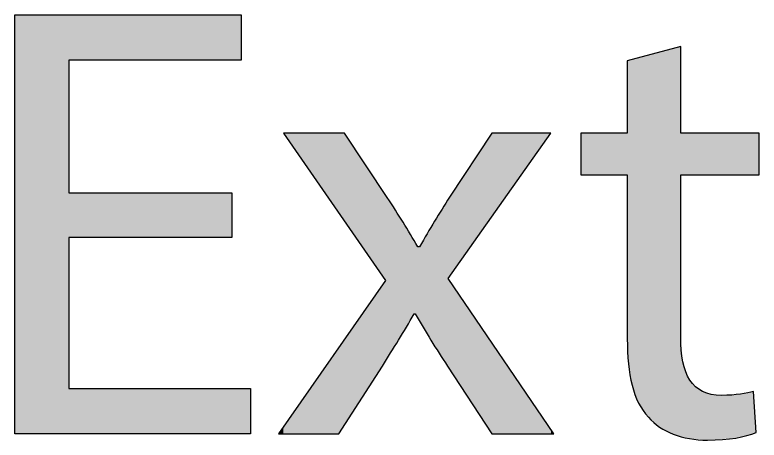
# Model space of a CAD drawing. Extents: x -11 to 868, y -1407 to -16.
# Drawn here: x 25.13 to 55.11, y -1086.47 to -1069.34 of the extents above; entities that cross this region are included whole.
import ezdxf

# ---------------------------------------------------------------- set-up
doc = ezdxf.new("R2010")
doc.units = 0
doc.layers.add('LAYER_1', color=7, linetype='CONTINUOUS')

# ---------------------------------------------------------------- blocks, each defined once
blk = doc.blocks.new('*U22')
at = {"layer": 'LAYER_1', "color": 250, "extrusion": (0, 0, -1)}
for points in [[(-25.127, -1086.221), (-25.127, -1069.339), (-27.306, -1086.221)], [(-27.306, -1086.221), (-25.127, -1069.339), (-27.306, -1069.339)], [(-33.869, -1071.168), (-33.869, -1069.339), (-34.244, -1071.168)], [(-34.244, -1071.168), (-33.869, -1069.339), (-34.244, -1069.339)], [(-33.869, -1086.221), (-33.869, -1084.392), (-34.244, -1086.221)], [(-34.244, -1086.221), (-33.869, -1084.392), (-34.244, -1084.392)], [(-34.244, -1086.221), (-34.244, -1084.392), (-34.62, -1086.221)], [(-34.62, -1086.221), (-34.244, -1084.392), (-34.62, -1084.392)]]:
    blk.add_solid(points, dxfattribs=at)
at = {"layer": 'LAYER_1', "color": 250}
for points in [[(27.306, -1071.168), (27.306, -1069.339), (33.869, -1071.168)], [(33.869, -1071.168), (27.306, -1069.339), (33.869, -1069.339)], [(27.306, -1078.306), (27.306, -1076.503), (33.869, -1078.306)], [(33.869, -1078.306), (27.306, -1076.503), (33.869, -1076.503)], [(27.306, -1086.221), (27.306, -1084.392), (33.869, -1086.221)], [(33.869, -1086.221), (27.306, -1084.392), (33.869, -1084.392)]]:
    blk.add_solid(points, dxfattribs=at)
blk = doc.blocks.new('*U23')
at = {"layer": 'LAYER_1', "color": 250, "extrusion": (0, 0, -1)}
for points in [[(-38.177, -1077.32), (-35.948, -1074.098), (-38.177, -1074.098)], [(-38.402, -1077.645), (-38.177, -1074.098), (-38.402, -1074.098)], [(-39.93, -1079.853), (-38.402, -1074.098), (-39.93, -1076.401)], [(-44.338, -1077.472), (-44.338, -1074.098), (-46.718, -1074.098)], [(-40.055, -1080.034), (-39.93, -1076.401), (-40.055, -1076.59)], [(-40.055, -1083.285), (-40.055, -1076.59), (-40.13, -1083.161)], [(-40.13, -1083.161), (-40.055, -1076.59), (-40.13, -1076.703)], [(-40.13, -1083.161), (-40.13, -1076.703), (-41.207, -1081.387)], [(-41.207, -1081.387), (-40.13, -1076.703), (-41.207, -1078.44)], [(-42.585, -1079.959), (-42.585, -1076.761), (-42.635, -1079.888)], [(-42.635, -1079.888), (-42.635, -1076.678), (-44.338, -1077.472)], [(-41.207, -1081.387), (-41.207, -1078.44), (-41.257, -1081.387)], [(-41.257, -1081.387), (-41.207, -1078.44), (-41.257, -1078.52)], [(-41.358, -1081.549), (-41.257, -1078.52), (-41.358, -1078.682)], [(-41.433, -1081.67), (-41.358, -1078.682), (-41.433, -1078.682)], [(-42.635, -1083.606), (-42.585, -1079.959), (-42.635, -1080.033)], [(-44.338, -1086.221), (-42.635, -1080.033), (-44.338, -1082.537)], [(-39.93, -1083.491), (-39.93, -1080.214), (-40.055, -1083.285)], [(-38.402, -1085.87), (-38.402, -1082.408), (-39.93, -1083.491)], [(-44.338, -1086.221), (-44.338, -1082.537), (-46.718, -1086.221)], [(-46.718, -1086.221), (-44.338, -1082.537), (-46.718, -1086.037)], [(-38.177, -1086.221), (-38.177, -1082.732), (-38.402, -1085.87)], [(-46.718, -1086.221), (-46.718, -1086.037), (-46.843, -1086.221)]]:
    blk.add_solid(points, dxfattribs=at)
at = {"layer": 'LAYER_1', "color": 250}
for points in [[(38.177, -1077.32), (38.177, -1074.098), (38.402, -1077.645)], [(38.402, -1077.645), (38.402, -1074.098), (39.93, -1079.853)], [(44.338, -1077.472), (42.635, -1076.678), (44.338, -1074.098)], [(39.93, -1079.853), (39.93, -1076.401), (40.055, -1080.034)], [(42.56, -1083.491), (41.433, -1078.682), (42.56, -1076.803)], [(42.585, -1083.529), (42.56, -1076.803), (42.585, -1076.761)], [(42.56, -1083.491), (42.56, -1076.803), (42.585, -1083.529)], [(42.635, -1079.888), (42.585, -1076.761), (42.635, -1076.678)], [(41.257, -1081.387), (41.257, -1078.52), (41.358, -1081.549)], [(41.358, -1081.549), (41.358, -1078.682), (41.433, -1081.67)], [(41.433, -1081.67), (41.433, -1078.682), (42.56, -1083.491)], [(40.055, -1083.285), (39.93, -1080.214), (40.055, -1080.034)], [(42.585, -1083.529), (42.585, -1079.959), (42.635, -1083.606)], [(42.635, -1083.606), (42.635, -1080.033), (44.338, -1086.221)], [(39.93, -1083.491), (38.402, -1082.408), (39.93, -1080.214)], [(38.402, -1085.87), (38.177, -1082.732), (38.402, -1082.408)], [(38.177, -1086.221), (35.948, -1085.933), (38.177, -1082.732)], [(35.948, -1086.221), (35.747, -1086.221), (35.948, -1085.933)], [(35.948, -1086.221), (35.948, -1085.933), (38.177, -1086.221)]]:
    blk.add_solid(points, dxfattribs=at)
blk = doc.blocks.new('*U24')
at = {"layer": 'LAYER_1', "color": 250}
for points in [[(51.099, -1085.943), (50.65, -1070.965), (51.099, -1070.845)], [(51.652, -1086.233), (51.099, -1070.845), (51.652, -1070.697)], [(51.099, -1085.943), (51.099, -1070.845), (51.652, -1086.233)], [(51.952, -1086.316), (51.652, -1070.697), (51.952, -1070.616)], [(51.652, -1086.233), (51.652, -1070.697), (51.952, -1086.316)], [(49.843, -1083.393), (49.798, -1071.192), (49.843, -1071.18)], [(49.798, -1082.389), (49.798, -1071.192), (49.843, -1083.393)], [(49.989, -1084.258), (49.843, -1071.18), (49.989, -1071.141)], [(49.843, -1083.393), (49.843, -1071.18), (49.989, -1084.258)], [(50.252, -1084.978), (49.989, -1071.141), (50.252, -1071.071)], [(49.989, -1084.258), (49.989, -1071.141), (50.252, -1084.978)], [(50.65, -1085.545), (50.252, -1071.071), (50.65, -1070.965)], [(50.252, -1084.978), (50.252, -1071.071), (50.65, -1085.545)], [(50.65, -1085.545), (50.65, -1070.965), (51.099, -1085.943)], [(47.92, -1075.777), (47.92, -1074.098), (49.798, -1075.777)], [(49.798, -1075.777), (47.92, -1074.098), (49.798, -1074.098)], [(51.952, -1086.316), (51.952, -1082.314), (52.038, -1086.34)], [(52.038, -1086.34), (52.038, -1083.315), (52.152, -1086.371)], [(52.152, -1086.371), (52.152, -1083.719), (52.298, -1086.411)], [(52.298, -1086.411), (52.298, -1084.013), (52.319, -1086.413)], [(52.319, -1086.413), (52.319, -1084.054), (52.543, -1086.431)], [(52.543, -1086.431), (52.543, -1084.319), (52.829, -1086.455)], [(52.829, -1086.455), (52.829, -1084.511), (53.029, -1086.471)], [(54.166, -1086.387), (53.605, -1084.668), (54.166, -1084.633)], [(54.357, -1086.336), (54.166, -1084.633), (54.357, -1084.621)], [(54.883, -1086.197), (54.357, -1084.621), (54.883, -1084.517)]]:
    blk.add_solid(points, dxfattribs=at)
at = {"layer": 'LAYER_1', "color": 250, "extrusion": (0, 0, -1)}
for points in [[(-51.952, -1075.777), (-51.952, -1074.098), (-52.038, -1075.777)], [(-52.038, -1075.777), (-51.952, -1074.098), (-52.038, -1074.098)], [(-52.038, -1075.777), (-52.038, -1074.098), (-52.152, -1075.777)], [(-52.152, -1075.777), (-52.038, -1074.098), (-52.152, -1074.098)], [(-52.152, -1075.777), (-52.152, -1074.098), (-52.298, -1075.777)], [(-52.298, -1075.777), (-52.152, -1074.098), (-52.298, -1074.098)], [(-52.298, -1075.777), (-52.298, -1074.098), (-52.319, -1075.777)], [(-52.319, -1075.777), (-52.298, -1074.098), (-52.319, -1074.098)], [(-52.319, -1075.777), (-52.319, -1074.098), (-52.543, -1075.777)], [(-52.543, -1075.777), (-52.319, -1074.098), (-52.543, -1074.098)], [(-52.543, -1075.777), (-52.543, -1074.098), (-52.829, -1075.777)], [(-52.829, -1075.777), (-52.543, -1074.098), (-52.829, -1074.098)], [(-52.829, -1075.777), (-52.829, -1074.098), (-53.029, -1075.777)], [(-53.029, -1075.777), (-52.829, -1074.098), (-53.029, -1074.098)], [(-53.029, -1075.777), (-53.029, -1074.098), (-53.182, -1075.777)], [(-53.182, -1075.777), (-53.029, -1074.098), (-53.182, -1074.098)], [(-53.182, -1075.777), (-53.182, -1074.098), (-53.605, -1075.777)], [(-53.605, -1075.777), (-53.182, -1074.098), (-53.605, -1074.098)], [(-53.605, -1075.777), (-53.605, -1074.098), (-54.166, -1075.777)], [(-54.166, -1075.777), (-53.605, -1074.098), (-54.166, -1074.098)], [(-54.166, -1075.777), (-54.166, -1074.098), (-54.357, -1075.777)], [(-54.357, -1075.777), (-54.166, -1074.098), (-54.357, -1074.098)], [(-54.357, -1075.777), (-54.357, -1074.098), (-54.883, -1075.777)], [(-54.883, -1075.777), (-54.357, -1074.098), (-54.883, -1074.098)], [(-54.883, -1075.777), (-54.883, -1074.098), (-54.983, -1075.777)], [(-54.983, -1075.777), (-54.883, -1074.098), (-54.983, -1074.098)], [(-54.983, -1075.777), (-54.983, -1074.098), (-55.108, -1075.777)], [(-55.108, -1075.777), (-54.983, -1074.098), (-55.108, -1074.098)], [(-52.038, -1086.34), (-51.952, -1082.314), (-52.038, -1083.315)], [(-52.152, -1086.371), (-52.038, -1083.315), (-52.152, -1083.719)], [(-52.298, -1086.411), (-52.152, -1083.719), (-52.298, -1084.013)], [(-52.319, -1086.413), (-52.298, -1084.013), (-52.319, -1084.054)], [(-52.543, -1086.431), (-52.319, -1084.054), (-52.543, -1084.319)], [(-52.829, -1086.455), (-52.543, -1084.319), (-52.829, -1084.511)], [(-53.029, -1086.471), (-52.829, -1084.511), (-53.029, -1084.578)], [(-53.029, -1086.471), (-53.029, -1084.578), (-53.182, -1086.46)], [(-53.182, -1086.46), (-53.029, -1084.578), (-53.182, -1084.628)], [(-53.182, -1086.46), (-53.182, -1084.628), (-53.605, -1086.429)], [(-53.605, -1086.429), (-53.182, -1084.628), (-53.605, -1084.668)], [(-53.605, -1086.429), (-53.605, -1084.668), (-54.166, -1086.387)], [(-54.166, -1086.387), (-54.166, -1084.633), (-54.357, -1086.336)], [(-54.357, -1086.336), (-54.357, -1084.621), (-54.883, -1086.197)], [(-54.883, -1086.197), (-54.883, -1084.517), (-54.983, -1086.171)]]:
    blk.add_solid(points, dxfattribs=at)
blk = doc.blocks.new('BLOCK_4')
at = {"layer": 'LAYER_1'}
blk.add_lwpolyline([(33.869, -1078.306), (27.306, -1078.306), (27.306, -1084.392), (34.62, -1084.392), (34.62, -1086.221), (25.127, -1086.221), (25.127, -1069.339), (34.244, -1069.339), (34.244, -1071.168), (27.306, -1071.168), (27.306, -1076.503), (33.869, -1076.503), (33.869, -1078.306)], dxfattribs=at)
for points, knots in [([(51.952, -1070.616), (51.952, -1070.616), (51.952, -1074.098), (51.952, -1074.098), (51.952, -1074.098), (55.108, -1074.098), (55.108, -1074.098), (55.108, -1074.098), (55.108, -1075.777), (55.108, -1075.777), (55.108, -1075.777), (51.952, -1075.777), (51.952, -1075.777), (51.952, -1075.777), (51.952, -1082.314), (51.952, -1082.314), (51.952, -1083.816), (52.378, -1084.668), (53.605, -1084.668), (54.181, -1084.668), (54.607, -1084.593), (54.883, -1084.517), (54.883, -1084.517), (54.983, -1086.171), (54.983, -1086.171), (54.557, -1086.346), (53.881, -1086.471), (53.029, -1086.471), (52.002, -1086.471), (51.176, -1086.146), (50.65, -1085.545), (50.023, -1084.893), (49.798, -1083.816), (49.798, -1082.389), (49.798, -1082.389), (49.798, -1075.777), (49.798, -1075.777), (49.798, -1075.777), (47.92, -1075.777), (47.92, -1075.777), (47.92, -1075.777), (47.92, -1074.098), (47.92, -1074.098), (47.92, -1074.098), (49.798, -1074.098), (49.798, -1074.098), (49.798, -1074.098), (49.798, -1071.192), (49.798, -1071.192), (49.798, -1071.192), (51.952, -1070.616), (51.952, -1070.616)], [0, 0, 0, 0, 1, 1, 1, 2, 2, 2, 3, 3, 3, 4, 4, 4, 5, 5, 5, 6, 6, 6, 7, 7, 7, 8, 8, 8, 9, 9, 9, 10, 10, 10, 11, 11, 11, 12, 12, 12, 13, 13, 13, 14, 14, 14, 15, 15, 15, 16, 16, 16, 17, 17, 17, 17]), ([(38.402, -1074.098), (38.402, -1074.098), (40.13, -1076.703), (40.13, -1076.703), (40.581, -1077.379), (40.957, -1078.006), (41.358, -1078.682), (41.358, -1078.682), (41.433, -1078.682), (41.433, -1078.682), (41.833, -1077.955), (42.234, -1077.329), (42.635, -1076.678), (42.635, -1076.678), (44.338, -1074.098), (44.338, -1074.098), (44.338, -1074.098), (46.718, -1074.098), (46.718, -1074.098), (46.718, -1074.098), (42.585, -1079.959), (42.585, -1079.959), (42.585, -1079.959), (46.843, -1086.221), (46.843, -1086.221), (46.843, -1086.221), (44.338, -1086.221), (44.338, -1086.221), (44.338, -1086.221), (42.56, -1083.491), (42.56, -1083.491), (42.084, -1082.789), (41.683, -1082.113), (41.257, -1081.387), (41.257, -1081.387), (41.207, -1081.387), (41.207, -1081.387), (40.806, -1082.113), (40.381, -1082.765), (39.93, -1083.491), (39.93, -1083.491), (38.177, -1086.221), (38.177, -1086.221), (38.177, -1086.221), (35.747, -1086.221), (35.747, -1086.221), (35.747, -1086.221), (40.055, -1080.034), (40.055, -1080.034), (40.055, -1080.034), (35.948, -1074.098), (35.948, -1074.098), (35.948, -1074.098), (38.402, -1074.098), (38.402, -1074.098)], [0, 0, 0, 0, 1, 1, 1, 2, 2, 2, 3, 3, 3, 4, 4, 4, 5, 5, 5, 6, 6, 6, 7, 7, 7, 8, 8, 8, 9, 9, 9, 10, 10, 10, 11, 11, 11, 12, 12, 12, 13, 13, 13, 14, 14, 14, 15, 15, 15, 16, 16, 16, 17, 17, 17, 18, 18, 18, 18])]:
    blk.add_open_spline(points, degree=3, knots=knots, dxfattribs=at)
at = {"layer": 'LAYER_1', "color": 250}
for name in ['*U22', '*U24', '*U23']:
    blk.add_blockref(name, (0, 0), dxfattribs=at)

msp = doc.modelspace()

# ---------------------------------------------------------------- block references
at = {"layer": 'LAYER_1'}
msp.add_blockref('BLOCK_4', (0, 0), dxfattribs=at)

doc.saveas('drawing.dxf')
